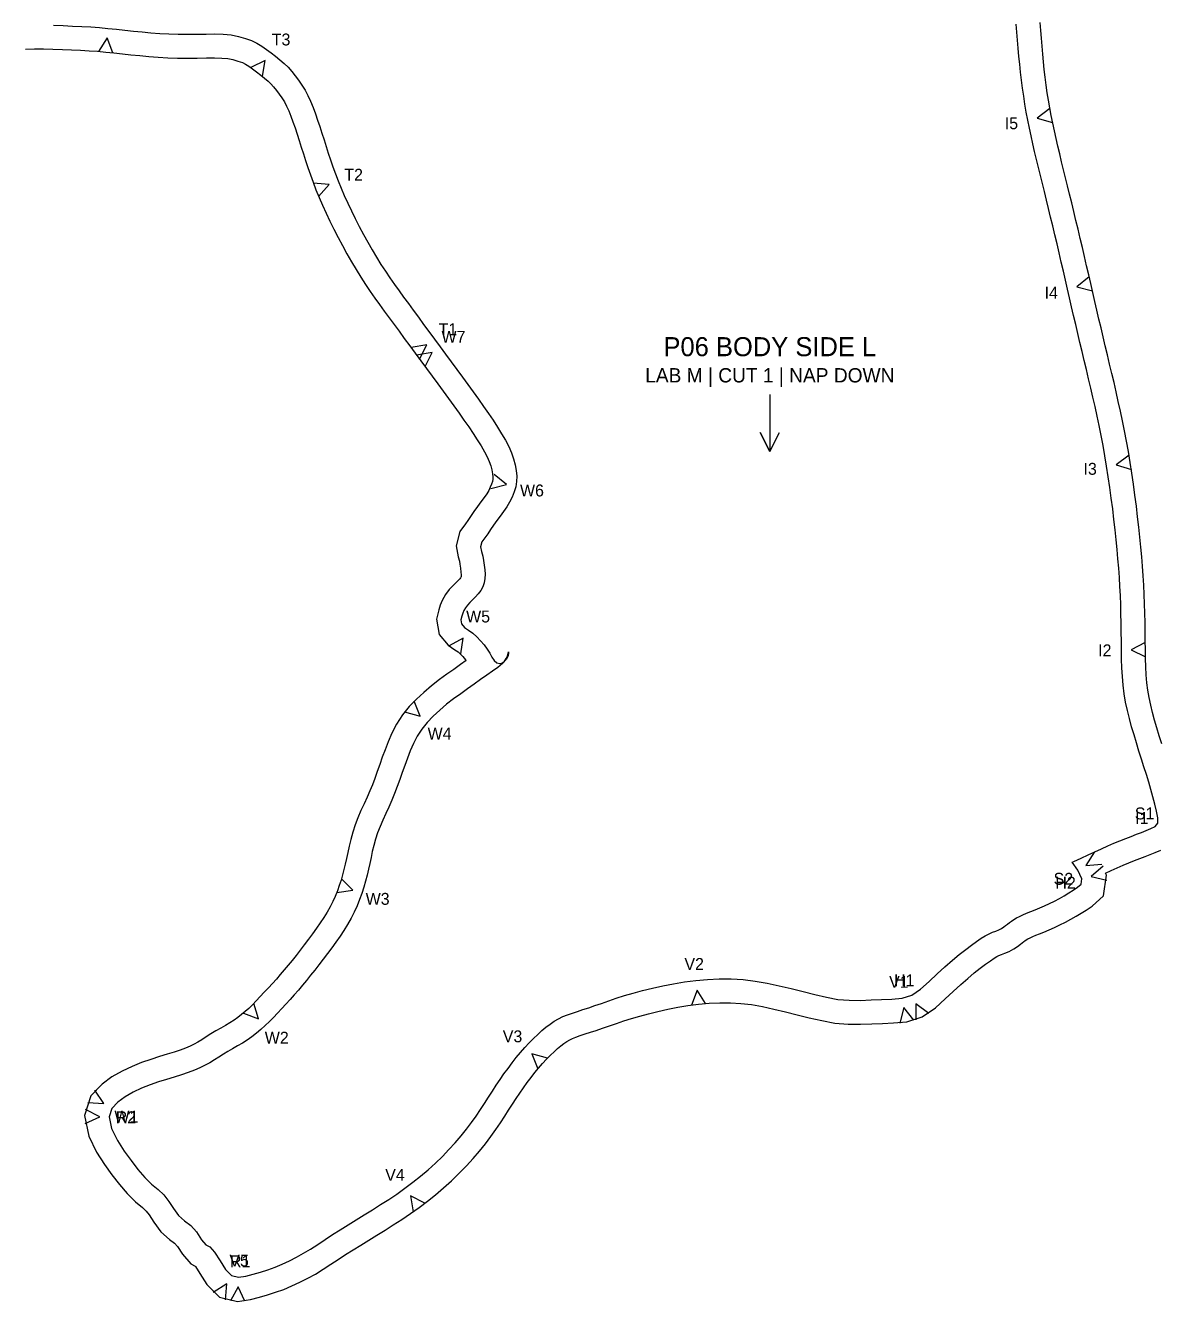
# Model space of a CAD drawing. Header units: millimetres. Extents: x 10 to 1500, y 0 to 660.
# Drawn here: x 940.2 to 1177.9, y 0 to 267.5 of the extents above; entities that cross this region are included whole.
import ezdxf
from ezdxf.enums import TextEntityAlignment as Align

# ---------------------------------------------------------------- set-up
doc = ezdxf.new("R2010")
doc.units = ezdxf.units.MM
for name, color, linetype in [('CUT', 1, 'Continuous'), ('LABEL', 7, 'Continuous'), ('NOTCH', 3, 'Continuous'), ('STITCH_REF', 8, 'Continuous')]:
    doc.layers.add(name, color=color, linetype=linetype)

msp = doc.modelspace()

# ---------------------------------------------------------------- linework, layer by layer
at = {"layer": 'CUT'}
for points in [[(1178.34, 116.88), (1177.82, 118.57), (1177.3, 120.24), (1176.82, 121.87), (1176.39, 123.45), (1176.01, 125.03), (1175.68, 126.6), (1175.42, 128.15), (1175.22, 129.73), (1175.08, 131.38), (1174.99, 133.08), (1174.93, 134.82), (1174.9, 136.63), (1174.88, 138.49), (1174.86, 140.4), (1174.83, 142.33), (1174.79, 144.29), (1174.73, 146.25), (1174.66, 148.22), (1174.56, 150.19), (1174.44, 152.15), (1174.29, 154.13), (1174.13, 156.12), (1173.95, 158.14), (1173.75, 160.21), (1173.53, 162.34), (1173.28, 164.53), (1173.01, 166.77), (1172.72, 169.04), (1172.41, 171.34), (1172.07, 173.64), (1171.72, 175.92), (1171.34, 178.17), (1170.95, 180.37), (1170.54, 182.53), (1170.11, 184.63), (1169.68, 186.68), (1169.23, 188.7), (1168.78, 190.68), (1168.33, 192.64), (1167.87, 194.59), (1167.41, 196.52), (1166.95, 198.44), (1166.5, 200.35), (1166.05, 202.24), (1165.6, 204.12), (1165.17, 205.98), (1164.73, 207.83), (1164.31, 209.68), (1163.88, 211.53), (1163.45, 213.39), (1163.02, 215.26), (1162.58, 217.16), (1162.14, 219.06), (1161.69, 220.98), (1161.24, 222.89), (1160.79, 224.79), (1160.35, 226.66), (1159.9, 228.51), (1159.46, 230.33), (1159.02, 232.12), (1158.59, 233.87), (1158.16, 235.59), (1157.75, 237.29), (1157.34, 238.95), (1156.95, 240.59), (1156.56, 242.22), (1156.19, 243.83), (1155.83, 245.43), (1155.49, 247.03), (1155.17, 248.63), (1154.88, 250.23), (1154.6, 251.83), (1154.35, 253.43), (1154.11, 255.04), (1153.91, 256.65), (1153.72, 258.26), (1153.54, 259.88), (1153.39, 261.52), (1153.24, 263.17), (1153.1, 264.83), (1152.96, 266.5), (1152.83, 268.17)], [(940.17, 262.53), (942.07, 262.6), (943.99, 262.61), (945.94, 262.56), (947.92, 262.49), (949.86, 262.42), (951.74, 262.33), (953.54, 262.23), (955.28, 262.1), (957, 261.95), (958.73, 261.77), (960.5, 261.58), (962.3, 261.39), (964.14, 261.2), (966.04, 261.03), (967.99, 260.88), (970, 260.76), (972.06, 260.69), (974.14, 260.66), (976.19, 260.68), (978.11, 260.72), (979.84, 260.74), (981.33, 260.7), (982.57, 260.58), (983.66, 260.37), (984.72, 260.06), (985.64, 259.73), (986.31, 259.41), (986.98, 258.99), (987.77, 258.44), (988.64, 257.8), (989.51, 257.13), (990.32, 256.48), (991.02, 255.87), (991.62, 255.28), (992.2, 254.64), (992.8, 253.9), (993.38, 253.14), (993.93, 252.33), (994.45, 251.48), (994.92, 250.6), (995.37, 249.63), (995.81, 248.54), (996.25, 247.35), (996.68, 246.09), (997.12, 244.76), (997.55, 243.41), (997.99, 242.03), (998.43, 240.63), (998.89, 239.2), (999.38, 237.73), (999.9, 236.21), (1000.46, 234.66), (1001.07, 233.08), (1001.73, 231.46), (1002.45, 229.83), (1003.2, 228.18), (1004, 226.5), (1004.84, 224.79), (1005.72, 223.08), (1006.63, 221.36), (1007.56, 219.66), (1008.52, 217.98), (1009.49, 216.34), (1010.47, 214.76), (1011.46, 213.24), (1012.45, 211.78), (1013.43, 210.37), (1014.41, 208.99), (1015.4, 207.63), (1016.41, 206.25), (1017.44, 204.85), (1018.5, 203.4), (1019.59, 201.91), (1020.72, 200.37), (1021.87, 198.8), (1023.04, 197.21), (1024.23, 195.61), (1025.41, 194.01), (1026.58, 192.42), (1027.74, 190.84), (1028.87, 189.29), (1029.98, 187.76), (1031.05, 186.26), (1032.09, 184.79), (1033.08, 183.36), (1034.02, 181.97), (1034.89, 180.64), (1035.68, 179.36), (1036.38, 178.15), (1036.96, 177.05), (1037.39, 176.09), (1037.71, 175.18), (1037.94, 174.33), (1038.08, 173.55), (1038.14, 172.9), (1038.12, 172.41), (1038.04, 171.93), (1037.88, 171.36), (1037.61, 170.7), (1037.27, 170.02), (1036.85, 169.32), (1036.31, 168.53), (1035.64, 167.63), (1034.92, 166.65), (1034.19, 165.63), (1033.46, 164.57), (1032.93, 163.72), (1032.44, 163.06), (1031.23, 161.44), (1030.46, 158.4), (1030.89, 156.13), (1031.13, 155.24), (1031.24, 154.57), (1031.36, 153.71), (1031.46, 152.92), (1031.5, 152.37), (1031.49, 152.07), (1031.47, 151.94), (1031.44, 151.88), (1031.37, 151.75), (1031.2, 151.51), (1030.87, 151.14), (1030.39, 150.66), (1029.76, 150.04), (1029.01, 149.24), (1028.21, 148.21), (1027.52, 146.99), (1027.13, 145.96), (1026.83, 145.03), (1026.36, 143.05), (1026.9, 139.87), (1028.79, 137.61), (1030.2, 136.63), (1030.85, 136.17), (1031.29, 135.79), (1031.84, 135.2), (1032.4, 134.54), (1032.54, 134.36), (1031.35, 133.52), (1029.95, 132.52), (1028.52, 131.51), (1026.94, 130.4), (1025.27, 129.1), (1023.65, 127.71), (1022.13, 126.27), (1020.63, 124.73), (1019.19, 122.97), (1017.94, 121.05), (1016.96, 119.14), (1016.19, 117.33), (1015.55, 115.66), (1014.98, 114.09), (1014.44, 112.58), (1013.92, 111.09), (1013.41, 109.68), (1012.9, 108.34), (1012.36, 107.04), (1011.77, 105.72), (1011.15, 104.35), (1010.5, 102.92), (1009.87, 101.43), (1009.29, 99.92), (1008.78, 98.39), (1008.35, 96.89), (1008, 95.45), (1007.72, 94.11), (1007.47, 92.88), (1007.21, 91.71), (1006.94, 90.56), (1006.65, 89.43), (1006.32, 88.3), (1005.96, 87.18), (1005.55, 86.06), (1005.09, 84.94), (1004.59, 83.83), (1004.03, 82.73), (1003.4, 81.61), (1002.71, 80.49), (1001.97, 79.37), (1001.18, 78.24), (1000.35, 77.11), (999.49, 75.95), (998.62, 74.8), (997.75, 73.67), (996.89, 72.57), (996.05, 71.51), (995.23, 70.49), (994.42, 69.5), (993.6, 68.54), (992.77, 67.59), (991.94, 66.65), (991.09, 65.73), (990.25, 64.82), (989.4, 63.92), (988.57, 63.04), (987.76, 62.21), (986.99, 61.45), (986.24, 60.77), (985.5, 60.15), (984.73, 59.56), (983.9, 58.99), (983.03, 58.43), (982.1, 57.88), (981.12, 57.32), (980.1, 56.73), (979.05, 56.11), (978.03, 55.47), (977.12, 54.88), (976.33, 54.39), (975.55, 53.97), (974.69, 53.55), (973.73, 53.13), (972.63, 52.72), (971.34, 52.29), (969.88, 51.83), (968.25, 51.33), (966.46, 50.76), (964.54, 50.09), (962.53, 49.29), (960.44, 48.31), (958.32, 47.1), (956.23, 45.56), (953.9, 43.1), (952.58, 38.96), (953.47, 34.65), (955.07, 31.33), (956.74, 28.73), (958.32, 26.53), (959.88, 24.54), (961.5, 22.63), (963.23, 20.89), (964.71, 19.67), (965.49, 18.96), (966.1, 18.15), (967.07, 16.61), (968.59, 14.62), (970.37, 13.01), (971.43, 12.24), (972.04, 11.55), (973.07, 9.93), (974.84, 7.86), (975.77, 7.41), (975.82, 7.35), (976.72, 5.88), (978.22, 3.54), (980.87, 0.9), (984.61, 0), (987.36, 0.42), (989.21, 0.89), (990.91, 1.37), (992.6, 1.92), (994.32, 2.54), (996.03, 3.25), (997.71, 4.03), (999.34, 4.86), (1000.97, 5.76), (1002.61, 6.75), (1004.21, 7.79), (1005.75, 8.82), (1007.28, 9.82), (1008.84, 10.82), (1010.47, 11.84), (1012.14, 12.88), (1013.83, 13.93), (1015.54, 14.98), (1017.28, 16.07), (1019.07, 17.21), (1020.88, 18.42), (1022.68, 19.71), (1024.42, 21.03), (1026.13, 22.39), (1027.83, 23.82), (1029.5, 25.32), (1031.1, 26.87), (1032.6, 28.42), (1034.01, 29.97), (1035.33, 31.52), (1036.57, 33.05), (1037.71, 34.56), (1038.76, 36.03), (1039.72, 37.46), (1040.62, 38.83), (1041.45, 40.13), (1042.24, 41.38), (1043.01, 42.56), (1043.78, 43.7), (1044.56, 44.82), (1045.35, 45.92), (1046.15, 46.99), (1046.94, 47.99), (1047.74, 48.95), (1048.56, 49.88), (1049.39, 50.77), (1050.21, 51.61), (1050.98, 52.36), (1051.7, 53.02), (1052.39, 53.59), (1053.04, 54.09), (1053.66, 54.51), (1054.25, 54.85), (1054.85, 55.14), (1055.55, 55.42), (1056.45, 55.73), (1057.48, 56.08), (1058.58, 56.44), (1059.8, 56.84), (1061.13, 57.28), (1062.56, 57.77), (1064.05, 58.29), (1065.6, 58.82), (1067.22, 59.34), (1068.93, 59.85), (1070.77, 60.34), (1072.74, 60.82), (1074.79, 61.29), (1076.89, 61.7), (1079.03, 62.03), (1081.25, 62.31), (1083.49, 62.51), (1085.72, 62.62), (1087.94, 62.62), (1090.14, 62.5), (1092.37, 62.23), (1094.67, 61.83), (1097.03, 61.32), (1099.45, 60.75), (1101.93, 60.13), (1104.47, 59.5), (1107.06, 58.89), (1109.8, 58.38), (1112.61, 58.14), (1115.22, 58.13), (1117.59, 58.21), (1119.83, 58.3), (1122.12, 58.39), (1124.89, 58.64), (1128.15, 59.66), (1130.92, 61.58), (1132.94, 63.43), (1134.65, 65.01), (1136.24, 66.45), (1137.7, 67.74), (1139.05, 68.87), (1140.29, 69.85), (1141.42, 70.7), (1142.41, 71.42), (1143.2, 71.96), (1143.77, 72.31), (1144.22, 72.54), (1144.75, 72.76), (1145.46, 73.03), (1146.35, 73.41), (1147.31, 73.91), (1148.13, 74.44), (1148.71, 74.89), (1149.1, 75.21), (1149.4, 75.44), (1149.65, 75.62), (1149.94, 75.8), (1150.29, 76.01), (1150.75, 76.24), (1151.31, 76.5), (1151.97, 76.79), (1152.73, 77.1), (1153.65, 77.46), (1154.71, 77.9), (1155.84, 78.39), (1156.99, 78.94), (1158.15, 79.52), (1159.29, 80.13), (1160.41, 80.76), (1161.46, 81.4), (1162.48, 82.03), (1163.75, 82.86), (1166.14, 85.03), (1166.73, 89.4), (1166.54, 89.81), (1166.54, 89.81), (1167.73, 90.36), (1169, 90.92), (1170.25, 91.46), (1171.46, 91.96), (1172.61, 92.42), (1173.72, 92.85), (1174.83, 93.27), (1175.9, 93.68), (1176.96, 94.1), (1178.16, 94.59)]]:
    msp.add_lwpolyline(points, dxfattribs=at)
at = {"layer": 'LABEL'}
msp.add_lwpolyline([(1096.19, 190.18), (1096.19, 178.18), (1094.19, 182.18), (1096.19, 178.18), (1098.19, 182.18)], dxfattribs=at)
at = {"layer": 'NOTCH'}
for points in [[(958.49, 261.8), (957.29, 264.93), (955.51, 262.09)], [(989.84, 256.89), (990.45, 260.19), (987.44, 258.7)], [(1154.89, 250.1), (1152.23, 248.06), (1155.46, 247.16)], [(1001.63, 231.68), (1003.86, 234.19), (1000.52, 234.47)], [(1163.11, 214.85), (1160.53, 212.71), (1163.79, 211.92)], [(1022.76, 197.59), (1024.29, 200.58), (1020.99, 200.01)], [(1023.94, 196), (1025.46, 198.99), (1022.16, 198.42)], [(1171.48, 177.4), (1168.76, 175.44), (1171.96, 174.44)], [(1037.72, 170.47), (1040.98, 171.26), (1038.39, 173.4)], [(1031.43, 135.77), (1031.91, 139.09), (1028.97, 137.48)], [(1174.88, 138.13), (1171.9, 136.59), (1174.92, 135.13)], [(1019.64, 123.6), (1022.88, 122.73), (1021.64, 125.84)], [(1164.25, 94.27), (1162.44, 91.44), (1165.79, 91.69)], [(1166.08, 91.24), (1163.52, 89.08), (1166.79, 88.32)], [(1005.47, 85.76), (1008.8, 86.2), (1006.45, 88.6)], [(1082.74, 62.47), (1080.93, 65.29), (1079.75, 62.15)], [(985.9, 60.42), (989.06, 59.28), (988.07, 62.49)], [(1126.36, 58.96), (1124.3, 61.61), (1123.41, 58.38)], [(1129.49, 60.39), (1126.82, 62.41), (1126.81, 59.05)], [(1049.57, 50.99), (1046.34, 51.89), (1047.56, 48.77)], [(953.24, 41.71), (956.59, 41.5), (954.75, 44.31)], [(952.71, 37.28), (955.74, 38.72), (952.77, 40.28)], [(1023.88, 20.6), (1020.89, 22.12), (1021.47, 18.82)], [(982.14, 0.37), (982.38, 3.72), (979.56, 1.9)], [(986.14, 0.04), (984.76, 3.09), (983.14, 0.15)]]:
    msp.add_lwpolyline(points, dxfattribs=at)
at = {"layer": 'STITCH_REF'}
msp.add_lwpolyline([(946.09, 267.56), (948.1, 267.49), (950.07, 267.41), (951.99, 267.33), (953.86, 267.22), (955.69, 267.09), (957.48, 266.92), (959.26, 266.74), (961.03, 266.55), (962.82, 266.36), (964.62, 266.18), (966.45, 266.01), (968.32, 265.87), (970.23, 265.76), (972.18, 265.69), (974.15, 265.67), (976.11, 265.68), (978.03, 265.72), (979.88, 265.74), (981.64, 265.69), (983.3, 265.53), (984.84, 265.23), (986.27, 264.82), (987.57, 264.35), (988.71, 263.8), (989.73, 263.17), (990.7, 262.49), (991.65, 261.79), (992.6, 261.06), (993.52, 260.31), (994.4, 259.55), (995.23, 258.75), (996, 257.89), (996.73, 256.99), (997.44, 256.05), (998.13, 255.04), (998.79, 253.97), (999.4, 252.83), (999.96, 251.62), (1000.47, 250.35), (1000.96, 249.03), (1001.42, 247.68), (1001.87, 246.31), (1002.32, 244.93), (1002.76, 243.54), (1003.2, 242.15), (1003.65, 240.74), (1004.12, 239.32), (1004.61, 237.88), (1005.14, 236.41), (1005.72, 234.92), (1006.34, 233.41), (1007.01, 231.87), (1007.73, 230.29), (1008.5, 228.68), (1009.31, 227.04), (1010.15, 225.38), (1011.03, 223.73), (1011.93, 222.1), (1012.84, 220.49), (1013.76, 218.94), (1014.69, 217.44), (1015.63, 216), (1016.57, 214.61), (1017.52, 213.25), (1018.48, 211.91), (1019.45, 210.57), (1020.44, 209.2), (1021.47, 207.8), (1022.53, 206.36), (1023.62, 204.86), (1024.75, 203.33), (1025.9, 201.76), (1027.07, 200.18), (1028.25, 198.58), (1029.43, 196.98), (1030.61, 195.38), (1031.77, 193.8), (1032.92, 192.23), (1034.04, 190.68), (1035.13, 189.16), (1036.19, 187.66), (1037.21, 186.18), (1038.19, 184.74), (1039.11, 183.32), (1039.97, 181.92), (1040.76, 180.56), (1041.46, 179.24), (1042.03, 177.94), (1042.48, 176.67), (1042.82, 175.43), (1043.04, 174.22), (1043.15, 173.05), (1043.11, 171.92), (1042.93, 170.81), (1042.6, 169.72), (1042.17, 168.65), (1041.66, 167.61), (1041.05, 166.61), (1040.37, 165.63), (1039.66, 164.66), (1038.96, 163.71), (1038.28, 162.77), (1037.65, 161.83), (1037.07, 160.91), (1036.46, 160.08), (1035.83, 159.24), (1035.58, 158.25), (1035.77, 157.24), (1036.02, 156.28), (1036.18, 155.33), (1036.31, 154.37), (1036.44, 153.41), (1036.5, 152.47), (1036.47, 151.56), (1036.32, 150.68), (1036.03, 149.85), (1035.61, 149.08), (1035.09, 148.37), (1034.51, 147.71), (1033.91, 147.11), (1033.33, 146.54), (1032.81, 145.98), (1032.38, 145.43), (1032.07, 144.87), (1031.85, 144.3), (1031.64, 143.67), (1031.46, 142.89), (1031.6, 142.04), (1032.2, 141.33), (1033.05, 140.73), (1033.95, 140.11), (1034.78, 139.37), (1035.57, 138.53), (1036.31, 137.66), (1036.96, 136.78), (1037.5, 135.91), (1037.96, 135.09), (1038.44, 134.39), (1039, 133.91), (1039.6, 133.74), (1040.16, 133.9), (1040.58, 134.28), (1040.92, 134.77), (1041.2, 135.34), (1041.38, 135.92), (1041.4, 136.21), (1041.44, 135.98), (1041.36, 135.37), (1040.93, 134.6), (1040.18, 133.77), (1039.2, 132.95), (1038.07, 132.14), (1036.86, 131.28), (1035.58, 130.39), (1034.24, 129.44), (1032.85, 128.45), (1031.4, 127.43), (1029.92, 126.38), (1028.44, 125.23), (1027, 123.99), (1025.64, 122.71), (1024.37, 121.4), (1023.23, 120.01), (1022.27, 118.54), (1021.49, 117.01), (1020.83, 115.46), (1020.24, 113.92), (1019.69, 112.4), (1019.16, 110.91), (1018.63, 109.42), (1018.1, 107.94), (1017.55, 106.49), (1016.95, 105.07), (1016.33, 103.67), (1015.7, 102.28), (1015.08, 100.92), (1014.51, 99.56), (1014, 98.22), (1013.55, 96.91), (1013.18, 95.61), (1012.88, 94.34), (1012.61, 93.09), (1012.36, 91.85), (1012.09, 90.61), (1011.8, 89.37), (1011.47, 88.11), (1011.11, 86.84), (1010.69, 85.55), (1010.22, 84.25), (1009.68, 82.95), (1009.09, 81.65), (1008.43, 80.36), (1007.7, 79.07), (1006.92, 77.81), (1006.11, 76.57), (1005.25, 75.34), (1004.38, 74.14), (1003.48, 72.94), (1002.59, 71.77), (1001.7, 70.61), (1000.83, 69.48), (999.96, 68.39), (999.11, 67.33), (998.25, 66.29), (997.39, 65.27), (996.52, 64.28), (995.65, 63.3), (994.78, 62.35), (993.91, 61.41), (993.03, 60.48), (992.17, 59.57), (991.3, 58.69), (990.43, 57.83), (989.54, 57.01), (988.62, 56.24), (987.66, 55.51), (986.67, 54.82), (985.65, 54.18), (984.63, 53.57), (983.61, 52.98), (982.62, 52.41), (981.66, 51.84), (980.72, 51.25), (979.79, 50.65), (978.84, 50.06), (977.84, 49.52), (976.76, 49), (975.59, 48.49), (974.3, 48.01), (972.89, 47.54), (971.36, 47.06), (969.75, 46.56), (968.05, 46.02), (966.29, 45.4), (964.51, 44.69), (962.74, 43.87), (961.05, 42.91), (959.56, 41.8), (958.31, 40.49), (957.74, 38.69), (958.24, 36.27), (959.45, 33.78), (960.88, 31.54), (962.32, 29.53), (963.76, 27.69), (965.18, 26.02), (966.6, 24.6), (967.99, 23.45), (969.22, 22.33), (970.22, 20.98), (971.18, 19.47), (972.29, 18.03), (973.53, 16.89), (974.82, 15.95), (976.04, 14.57), (977.1, 12.92), (977.97, 11.9), (978.82, 11.48), (979.83, 10.37), (980.96, 8.53), (982.13, 6.69), (983.4, 5.44), (984.83, 5.09), (986.36, 5.32), (987.91, 5.72), (989.46, 6.16), (990.99, 6.65), (992.51, 7.2), (994.02, 7.82), (995.51, 8.52), (996.99, 9.28), (998.47, 10.1), (999.96, 10.99), (1001.46, 11.96), (1002.99, 12.98), (1004.55, 14.02), (1006.17, 15.05), (1007.82, 16.08), (1009.5, 17.13), (1011.2, 18.18), (1012.9, 19.23), (1014.62, 20.3), (1016.33, 21.39), (1018.03, 22.53), (1019.71, 23.73), (1021.35, 24.98), (1022.97, 26.27), (1024.56, 27.6), (1026.09, 28.98), (1027.56, 30.4), (1028.95, 31.84), (1030.26, 33.28), (1031.48, 34.71), (1032.62, 36.13), (1033.68, 37.52), (1034.65, 38.88), (1035.56, 40.22), (1036.41, 41.54), (1037.24, 42.83), (1038.04, 44.09), (1038.84, 45.32), (1039.66, 46.53), (1040.48, 47.71), (1041.32, 48.88), (1042.18, 50.03), (1043.06, 51.14), (1043.95, 52.21), (1044.86, 53.24), (1045.77, 54.21), (1046.67, 55.14), (1047.55, 56), (1048.42, 56.79), (1049.27, 57.51), (1050.13, 58.16), (1051, 58.74), (1051.89, 59.26), (1052.83, 59.72), (1053.81, 60.11), (1054.83, 60.46), (1055.9, 60.82), (1057.02, 61.19), (1058.23, 61.59), (1059.53, 62.02), (1060.93, 62.5), (1062.42, 63.02), (1064.02, 63.57), (1065.74, 64.12), (1067.58, 64.66), (1069.53, 65.19), (1071.59, 65.69), (1073.76, 66.18), (1076.01, 66.62), (1078.34, 66.99), (1080.71, 67.28), (1083.13, 67.5), (1085.59, 67.62), (1088.08, 67.62), (1090.59, 67.48), (1093.1, 67.18), (1095.61, 66.74), (1098.13, 66.2), (1100.64, 65.61), (1103.15, 64.98), (1105.64, 64.36), (1108.09, 63.79), (1110.48, 63.34), (1112.83, 63.14), (1115.15, 63.13), (1117.42, 63.21), (1119.63, 63.29), (1121.79, 63.38), (1123.91, 63.57), (1125.93, 64.2), (1127.79, 65.5), (1129.56, 67.11), (1131.27, 68.7), (1132.9, 70.18), (1134.45, 71.54), (1135.9, 72.75), (1137.24, 73.8), (1138.45, 74.72), (1139.52, 75.5), (1140.48, 76.16), (1141.34, 76.68), (1142.15, 77.09), (1142.89, 77.4), (1143.58, 77.66), (1144.22, 77.93), (1144.78, 78.23), (1145.23, 78.52), (1145.61, 78.82), (1145.99, 79.12), (1146.39, 79.44), (1146.85, 79.76), (1147.35, 80.09), (1147.92, 80.41), (1148.55, 80.73), (1149.25, 81.06), (1150.02, 81.39), (1150.87, 81.74), (1151.78, 82.1), (1152.76, 82.5), (1153.77, 82.94), (1154.8, 83.43), (1155.85, 83.96), (1156.88, 84.51), (1157.88, 85.08), (1158.85, 85.66), (1159.79, 86.24), (1160.68, 86.83), (1161.43, 87.51), (1161.58, 88.61), (1160.73, 90.42), (1159.56, 92.09), (1159.56, 92.09), (1159.93, 92.25), (1161.47, 92.94), (1162.92, 93.63), (1164.31, 94.29), (1165.67, 94.92), (1167.01, 95.51), (1168.31, 96.06), (1169.57, 96.59), (1170.78, 97.07), (1171.94, 97.52), (1173.04, 97.94), (1174.09, 98.34), (1175.09, 98.73), (1176.05, 99.13), (1176.93, 99.59), (1177.49, 100.28), (1177.53, 101.42), (1177.24, 102.82), (1176.88, 104.29), (1176.48, 105.79), (1176.05, 107.32), (1175.59, 108.87), (1175.11, 110.46), (1174.6, 112.08), (1174.08, 113.73), (1173.56, 115.41), (1173.04, 117.1), (1172.52, 118.8), (1172.01, 120.5), (1171.55, 122.21), (1171.13, 123.93), (1170.76, 125.67), (1170.47, 127.43), (1170.25, 129.22), (1170.1, 131.03), (1169.99, 132.85), (1169.93, 134.69), (1169.9, 136.56), (1169.88, 138.44), (1169.86, 140.34), (1169.83, 142.25), (1169.79, 144.16), (1169.74, 146.08), (1169.66, 147.99), (1169.56, 149.91), (1169.45, 151.82), (1169.31, 153.74), (1169.15, 155.69), (1168.97, 157.68), (1168.77, 159.71), (1168.56, 161.8), (1168.32, 163.95), (1168.05, 166.15), (1167.76, 168.39), (1167.46, 170.64), (1167.13, 172.89), (1166.78, 175.12), (1166.41, 177.32), (1166.03, 179.47), (1165.63, 181.56), (1165.22, 183.62), (1164.79, 185.63), (1164.35, 187.61), (1163.91, 189.56), (1163.46, 191.5), (1163, 193.43), (1162.55, 195.36), (1162.09, 197.28), (1161.63, 199.19), (1161.18, 201.09), (1160.74, 202.97), (1160.3, 204.84), (1159.87, 206.7), (1159.44, 208.55), (1159.01, 210.4), (1158.58, 212.26), (1158.15, 214.14), (1157.71, 216.03), (1157.27, 217.93), (1156.83, 219.84), (1156.38, 221.74), (1155.93, 223.63), (1155.48, 225.49), (1155.04, 227.34), (1154.6, 229.15), (1154.16, 230.93), (1153.73, 232.68), (1153.31, 234.4), (1152.89, 236.1), (1152.48, 237.77), (1152.08, 239.43), (1151.69, 241.08), (1151.31, 242.72), (1150.95, 244.37), (1150.6, 246.02), (1150.27, 247.68), (1149.95, 249.35), (1149.67, 251.02), (1149.4, 252.69), (1149.16, 254.36), (1148.94, 256.03), (1148.75, 257.71), (1148.57, 259.38), (1148.41, 261.05), (1148.26, 262.73), (1148.12, 264.41), (1147.98, 266.09), (1147.84, 267.77)], dxfattribs=at)

# ---------------------------------------------------------------- texts
at = {"layer": 'LABEL'}
for s, height, p in [('T3', 2.5, (993.76, 264.58)), ('I5', 2.5, (1146.83, 247.02)), ('T2', 2.5, (1008.97, 236.22)), ('I4', 2.5, (1155.17, 211.48)), ('T1', 2.5, (1028.72, 203.84)), ('W7', 2.5, (1029.89, 202.25)), ('P06 BODY SIDE L', 4, (1096.19, 200.18)), ('LAB M | CUT 1 | NAP DOWN', 3, (1096.19, 194.18)), ('I3', 2.5, (1163.33, 174.57)), ('W6', 2.5, (1046.34, 170.03)), ('W5', 2.5, (1035.05, 143.61)), ('I2', 2.5, (1166.4, 136.51)), ('W4', 2.5, (1026.98, 119.07)), ('S1', 2.5, (1174.74, 102.32)), ('I1', 2.5, (1174.16, 101.37)), ('S2', 2.5, (1157.72, 88.62)), ('H2', 2.5, (1158.17, 87.79)), ('W3', 2.5, (1014, 84.41)), ('V2', 2.5, (1080.34, 70.76)), ('V1', 2.5, (1123.23, 67.01)), ('H1', 2.5, (1124.37, 67.33)), ('W2', 2.5, (992.85, 55.3)), ('V3', 2.5, (1042.27, 55.59)), ('W1', 2.5, (961.34, 38.73)), ('R2', 2.5, (961.24, 38.62)), ('V4', 2.5, (1017.63, 26.55)), ('V5', 2.5, (984.96, 8.59)), ('R1', 2.5, (985.19, 8.44))]:
    msp.add_text(s, height=height, dxfattribs=at).set_placement(p, align=Align.MIDDLE_CENTER)

doc.saveas('drawing.dxf')
